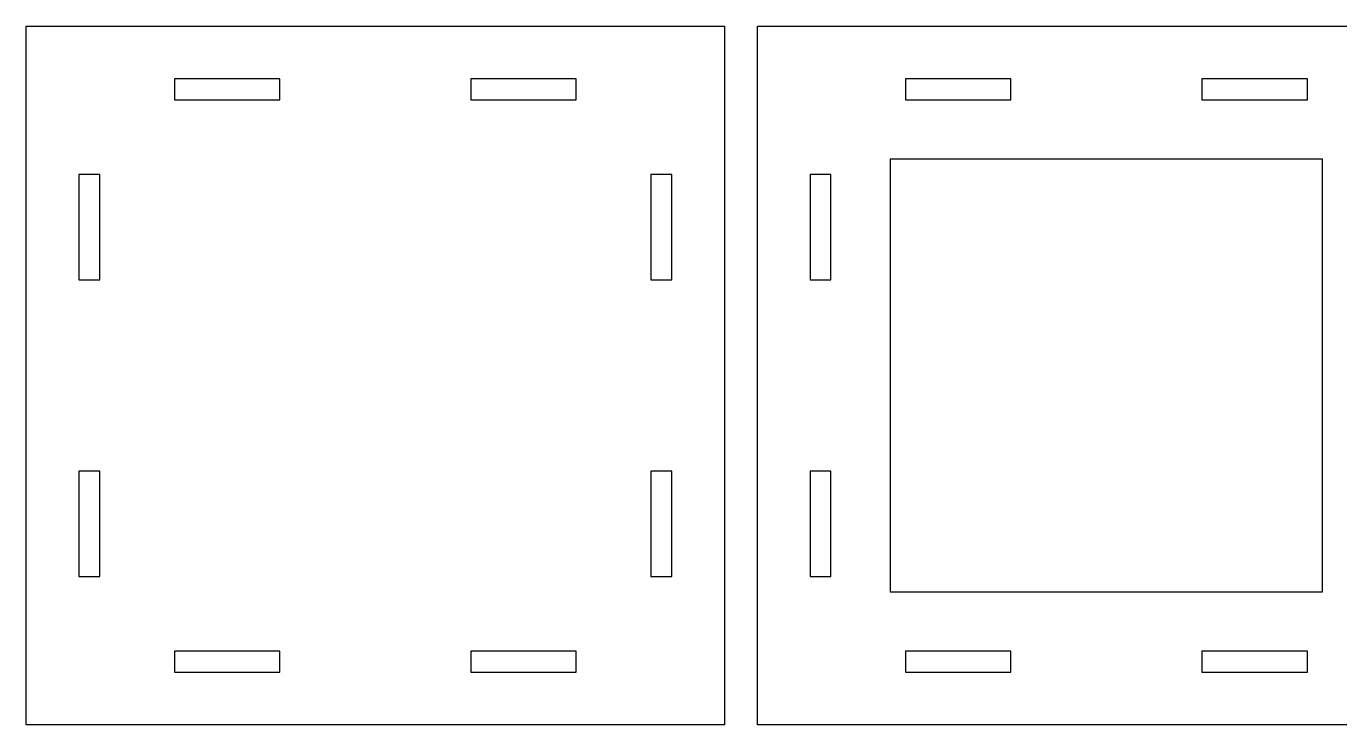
# Model space of a CAD drawing. Header units: millimetres. Extents: x 0 to 375, y -237 to 0.
# Drawn here: x 0 to 199.4, y -237.3 to -131.3 of the extents above; entities that cross this region are included whole.
import ezdxf

# ---------------------------------------------------------------- set-up
doc = ezdxf.new("R2010")
doc.units = ezdxf.units.MM
doc.layers.add('CUT', color=1, linetype='Continuous')

msp = doc.modelspace()

# ---------------------------------------------------------------- linework, layer by layer
at = {"layer": 'CUT'}
for points in [[(0, -237.35), (0, -131.35), (106, -131.35), (106, -237.35), (0, -237.35)], [(111, -131.35), (217, -131.35), (217, -237.35), (111, -237.35), (111, -131.35)], [(22.5, -139.35), (22.5, -142.52), (38.5, -142.52), (38.5, -139.35), (22.5, -139.35)], [(67.5, -139.35), (67.5, -142.52), (83.5, -142.52), (83.5, -139.35), (67.5, -139.35)], [(133.5, -139.35), (133.5, -142.52), (149.5, -142.52), (149.5, -139.35), (133.5, -139.35)], [(178.5, -139.35), (178.5, -142.52), (194.5, -142.52), (194.5, -139.35), (178.5, -139.35)], [(131.18, -151.52), (131.18, -217.17), (196.82, -217.17), (196.82, -151.52), (131.18, -151.52)], [(8, -153.85), (8, -169.85), (11.18, -169.85), (11.18, -153.85), (8, -153.85)], [(94.83, -153.85), (94.83, -169.85), (98, -169.85), (98, -153.85), (94.83, -153.85)], [(119, -153.85), (119, -169.85), (122.17, -169.85), (122.17, -153.85), (119, -153.85)], [(8, -198.85), (8, -214.85), (11.18, -214.85), (11.18, -198.85), (8, -198.85)], [(94.83, -198.85), (94.83, -214.85), (98, -214.85), (98, -198.85), (94.83, -198.85)], [(119, -198.85), (119, -214.85), (122.17, -214.85), (122.17, -198.85), (119, -198.85)], [(22.5, -226.17), (22.5, -229.35), (38.5, -229.35), (38.5, -226.17), (22.5, -226.17)], [(67.5, -226.17), (67.5, -229.35), (83.5, -229.35), (83.5, -226.17), (67.5, -226.17)], [(133.5, -226.17), (133.5, -229.35), (149.5, -229.35), (149.5, -226.17), (133.5, -226.17)], [(178.5, -226.17), (178.5, -229.35), (194.5, -229.35), (194.5, -226.17), (178.5, -226.17)]]:
    msp.add_lwpolyline(points, close=True, dxfattribs=at)

doc.saveas('drawing.dxf')
